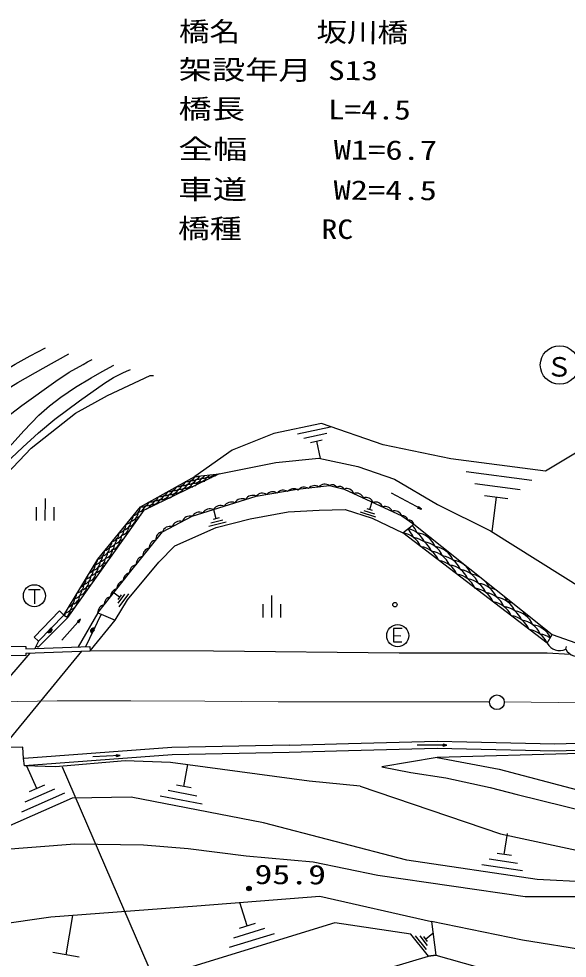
# Model space of a CAD drawing. Units: millimetres, scale not verified. Extents: x 40000 to 680000, y 20000 to 380000.
# Drawn here: x 320346 to 357504, y 237234 to 300907 of the extents above; entities that cross this region are included whole.
import ezdxf
from ezdxf.enums import TextEntityAlignment as Align

# ---------------------------------------------------------------- set-up
doc = ezdxf.new("R2010")
doc.units = ezdxf.units.MM
doc.header["$LTSCALE"] = 1000
doc.linetypes.add('CHAIN', pattern=[18.5, 12, -1.5, 3.5, -1.5])
for name, color, linetype, lineweight in [('M-BGD', 7, 'Continuous', 25), ('M-BMK', 2, 'CHAIN', 13), ('M-STR-HTXT', 7, 'Continuous', 13), ('M-STR-STRC', 7, 'Continuous', 25)]:
    doc.layers.add(name, color=color, linetype=linetype, lineweight=lineweight)
doc.layers.add('M-BMK-SRVR', color=3, linetype='Continuous')
doc.styles.add('ＭＳ ゴシック', font='')
doc.styles.get('ＭＳ ゴシック').set_extended_font_data('MS Gothic')

# ---------------------------------------------------------------- blocks, each defined once
blk = doc.blocks.new('BUHIN109')
at = {"color": 7, "linetype": 'Continuous', "lineweight": 25}
for p, q in [((392, 171), (-502, -220)), ((231, 539), (551, -193))]:
    blk.add_line(p, q, dxfattribs=at)
blk.add_circle((0, 0), 746, dxfattribs=at)
blk = doc.blocks.new('BUHIN110')
at = {"color": 7, "linetype": 'Continuous', "lineweight": 25}
blk.add_line((-117, 268), (81, -186), dxfattribs=at)
blk.add_lwpolyline([(564, -72), (329, 463), (-509, 97), (-274, -439)], dxfattribs=at)
blk.add_circle((0, 0), 746, dxfattribs=at)
blk = doc.blocks.new('BUHIN113')
at = {"color": 7, "linetype": 'Continuous', "lineweight": 25}
for p, q in [((-100, 611), (-924, 250)), ((687, 301), (-687, -301)), ((381, -488), (-443, -849))]:
    blk.add_line(p, q, dxfattribs=at)
blk = doc.blocks.new('BUHIN274')
at = {"color": 7, "linetype": 'Continuous', "lineweight": 25}
for points in [[(0, 0), (-43, 254), (-158, 204)], [(-21, 47), (-134, 197), (-54, 232)], [(-31, 70), (-122, 192), (-59, 220)], [(-41, 93), (-109, 188), (-64, 208)], [(-51, 116), (-97, 183), (-68, 195)]]:
    blk.add_lwpolyline(points, close=True, dxfattribs=at)
for points in [[(-10, 23), (-146, 202), (-49, 245), (-11, 24)], [(-79, 180), (-61, 140), (-85, 178), (-73, 183), (-61, 140)]]:
    blk.add_lwpolyline(points, dxfattribs=at)
blk = doc.blocks.new('BUHIN330')
at = {"color": 7, "linetype": 'Continuous', "lineweight": 25}
for centre, radius in [((0, 0), 150), ((0, 0), 131), ((0, 0), 112), ((0, 0), 93.8), ((0, 0), 75), ((0, 0), 56.2), ((-1, 0), 37.5), ((0, 0), 18.8)]:
    blk.add_circle(centre, radius, dxfattribs=at)
blk = doc.blocks.new('BUHIN1')
at = {"color": 3, "linetype": 'Continuous', "lineweight": 25}
blk.add_circle((0, 0), 498, dxfattribs=at)

msp = doc.modelspace()

# ---------------------------------------------------------------- linework, layer by layer
at = {"layer": 'M-BGD'}
for p, q in [((326367, 275375), (329237, 276728)), ((329237, 276728), (329482, 276739)), ((324195, 274177), (326367, 275375)), ((321181, 271807), (324195, 274177)), ((340847, 273479), (337617, 272791)), ((339238, 272769), (341476, 273246)), ((345025, 272025), (340847, 273479)), ((337617, 272791), (334804, 271662)), ((341208, 272795), (339661, 272465)), ((340119, 272192), (340907, 272360)), ((340513, 272276), (340762, 271106)), ((349630, 271072), (345025, 272025)), ((319543, 270069), (321181, 271807)), ((334804, 271662), (332285, 269880)), ((358734, 271862), (356034, 270238)), ((333926, 270054), (337762, 270835)), ((337762, 270835), (340665, 271125)), ((340665, 271125), (343310, 270560)), ((356034, 270238), (349630, 271072)), ((333926, 270054), (328850, 267604)), ((332285, 269880), (333926, 270054)), ((343310, 270560), (345807, 269702)), ((350660, 270225), (355100, 269646)), ((328589, 267818), (332285, 269880)), ((345807, 269702), (348709, 267975)), ((354311, 268989), (351243, 269389)), ((336438, 268552), (339209, 269015)), ((339209, 269015), (341388, 269271)), ((341388, 269271), (342397, 269036)), ((342397, 269036), (346295, 267220)), ((347625, 267666), (345598, 268751)), ((332093, 267186), (336438, 268552)), ((344126, 267641), (344296, 268187)), ((351910, 268587), (353472, 268384)), ((352691, 268485), (352389, 266165)), ((323665, 260320), (328850, 267604)), ((325691, 264275), (328589, 267818)), ((333713, 267020), (333558, 267624)), ((336013, 267007), (338587, 267480)), ((338587, 267480), (340708, 267610)), ((340708, 267610), (342455, 267644)), ((342455, 267644), (344294, 267069)), ((344541, 267137), (343497, 267463)), ((343714, 267588), (344436, 267363)), ((344309, 267584), (343942, 267698)), ((348709, 267975), (352315, 266200)), ((330074, 266137), (332093, 267186)), ((333361, 266735), (334161, 266939)), ((333916, 267072), (333509, 266968)), ((333728, 266424), (336013, 267007)), ((344294, 267069), (346356, 266062)), ((346295, 267220), (347123, 266646)), ((330922, 265177), (333728, 266424)), ((334388, 266790), (333231, 266494)), ((346356, 266062), (347123, 266646)), ((347123, 266646), (356494, 259172)), ((352315, 266200), (358729, 262185)), ((327855, 263345), (330074, 266137)), ((356157, 258580), (346356, 266062)), ((329844, 264078), (330922, 265177)), ((323397, 260490), (325691, 264275)), ((327704, 261531), (329844, 264078)), ((325703, 260640), (327855, 263345)), ((327175, 261707), (326716, 262049)), ((327290, 261862), (327060, 261553)), ((327089, 261302), (327541, 261908)), ((327789, 261932), (327134, 261055)), ((326878, 260157), (327704, 261531)), ((321387, 258999), (323110, 260769)), ((321674, 258720), (323397, 260490)), ((323110, 260769), (323397, 260490)), ((323397, 260490), (323665, 260320)), ((325703, 260640), (324376, 258329)), ((325933, 260543), (324873, 258346)), ((325703, 260640), (325933, 260543)), ((325933, 260543), (326878, 260157)), ((321651, 258324), (323665, 260320)), ((324529, 260203), (323256, 258790)), ((325176, 258057), (326878, 260157)), ((322557, 259592), (322292, 259319)), ((322317, 259309), (322568, 259567)), ((322576, 259539), (322346, 259303)), ((322377, 259298), (322580, 259507)), ((322581, 259472), (322412, 259299)), ((322463, 259315), (322567, 259422)), ((325300, 259577), (325236, 259443)), ((325238, 259390), (325343, 259608)), ((325377, 259620), (325250, 259358)), ((325264, 259329), (325407, 259625)), ((325436, 259629), (325280, 259305)), ((325298, 259285), (325463, 259627)), ((356157, 258580), (356494, 259172)), ((356494, 259172), (358860, 258349)), ((310047, 258514), (320823, 258357)), ((321387, 258999), (321674, 258720)), ((321674, 258720), (321428, 258228)), ((310008, 257914), (320814, 257757)), ((321099, 257916), (315730, 251712)), ((324592, 258037), (319247, 251516)), ((320816, 257907), (320814, 257757)), ((320816, 257907), (325176, 258057)), ((320823, 258357), (320821, 258207)), ((320821, 258207), (325165, 258357)), ((321651, 258324), (321509, 258391)), ((325165, 258357), (325176, 258057)), ((325234, 258082), (333534, 258066)), ((333534, 258066), (346128, 257942)), ((346128, 257942), (356146, 257933)), ((356146, 257933), (357712, 257838)), ((357402, 258181), (357461, 258364)), ((320618, 251548), (319247, 251516)), ((320659, 250778), (320618, 251548)), ((330714, 251521), (320699, 250780)), ((338658, 251677), (330714, 251521)), ((338658, 251677), (342681, 251788)), ((342681, 251788), (348685, 251948)), ((349343, 251667), (347349, 251678)), ((348685, 251948), (350700, 251903)), ((350700, 251903), (356664, 251774)), ((356664, 251774), (362582, 251943)), ((330737, 251022), (320736, 250281)), ((327204, 250982), (325362, 250876)), ((338670, 251177), (330737, 251022)), ((342695, 251288), (338670, 251177)), ((348686, 251448), (342695, 251288)), ((350689, 251403), (348686, 251448)), ((358348, 251108), (348697, 250827)), ((356665, 251273), (350689, 251403)), ((362646, 251445), (356665, 251273)), ((320736, 250281), (320659, 250778)), ((322828, 250205), (320736, 250281)), ((321570, 248732), (320895, 250254)), ((327562, 250603), (322828, 250205)), ((330622, 250506), (327562, 250603)), ((340025, 249226), (330622, 250506)), ((331523, 248874), (331810, 250354)), ((348697, 250827), (344951, 250196)), ((348697, 250827), (352888, 250048)), ((344951, 250196), (346913, 249814)), ((346913, 249814), (349284, 249456)), ((352888, 250048), (360337, 248077)), ((332021, 248777), (331024, 248970)), ((343473, 248906), (340025, 249226)), ((349284, 249456), (352294, 248807)), ((323447, 248427), (320536, 247136)), ((320772, 247827), (322783, 248719)), ((322082, 248959), (321058, 248505)), ((330461, 248614), (332418, 248235)), ((343473, 248906), (352995, 245660)), ((352294, 248807), (354120, 248322)), ((323969, 248089), (319314, 246025)), ((327957, 248160), (323969, 248089)), ((336925, 246420), (327957, 248160)), ((332760, 247674), (329927, 248223)), ((354120, 248322), (364632, 245716)), ((346645, 243880), (336925, 246420)), ((352995, 245660), (364146, 243270)), ((353236, 244257), (353449, 245697)), ((324133, 244972), (318693, 244533)), ((328787, 244898), (324133, 244972)), ((331814, 244654), (328787, 244898)), ((335745, 244155), (331814, 244654)), ((340292, 243749), (335745, 244155)), ((355462, 242579), (346645, 243880)), ((352223, 243960), (354128, 243679)), ((353721, 244185), (352752, 244328)), ((344678, 242848), (340292, 243749)), ((354482, 243153), (351725, 243560)), ((354658, 241387), (344678, 242848)), ((361117, 242273), (355462, 242579)), ((332411, 240787), (340739, 241434)), ((340739, 241434), (348300, 239732)), ((361366, 241400), (354658, 241387)), ((322528, 240028), (332411, 240787)), ((335823, 239423), (335334, 241014)), ((323545, 237468), (324002, 240133)), ((317050, 239252), (322528, 240028)), ((341768, 239642), (325852, 234752)), ((336359, 239587), (335288, 239258)), ((346919, 238859), (341768, 239642)), ((348300, 239732), (348594, 237440)), ((354466, 238464), (348300, 239732)), ((337650, 238896), (334607, 237961)), ((334924, 238619), (337027, 239265)), ((348104, 237365), (346919, 238859)), ((347913, 238535), (348402, 238923)), ((347979, 237825), (347236, 238761)), ((347510, 238740), (348022, 238094)), ((348044, 238371), (347783, 238700)), ((360974, 237414), (354466, 238464)), ((324442, 237314), (322648, 237622)), ((339488, 234826), (348104, 237365)), ((348104, 237365), (348594, 237440)), ((348594, 237440), (348104, 237365)), ((348594, 237440), (351406, 236651))]:
    msp.add_line(p, q, dxfattribs=at)
for points in [[(297774, 266177), (299486, 266607), (301186, 267096), (301708, 267291), (302205, 267541), (305148, 269089), (308121, 270585), (309861, 271418), (311580, 272308), (315823, 274921), (320099, 277496), (321121, 278060), (322161, 278610)], [(297782, 265440), (298565, 265406), (299352, 265432), (299796, 265501), (300233, 265629), (301690, 266189), (303130, 266807), (305956, 268267), (308817, 269678), (310593, 270507), (312349, 271393), (313900, 272282), (315422, 273223), (317836, 274761), (320276, 276246), (321998, 277233), (323740, 278206)], [(318305, 273006), (320557, 274704), (322848, 276356), (323763, 276946), (324709, 277484), (325008, 277645), (325308, 277806)], [(318231, 269714), (319447, 270769), (320620, 271867), (321687, 272846), (322796, 273780), (324453, 275014), (326157, 276208), (326759, 276584), (327398, 276912), (327653, 277027), (327909, 277141)], [(319695, 271870), (320685, 272985), (321707, 274045), (322425, 274671), (323187, 275254), (324193, 275931), (325246, 276567), (326006, 276999), (326780, 277429)], [(347603, 267678), (347385, 267734), (347436, 267828), (347602, 267679)], [(347452, 267759), (347491, 267738), (347449, 267754), (347455, 267765), (347491, 267738)], [(324512, 260184), (324406, 259986), (324327, 260057), (324512, 260183)], [(324398, 260057), (324427, 260090), (324402, 260052), (324393, 260061), (324427, 260090)], [(327179, 250980), (326964, 250915), (326958, 251021), (327178, 250980)], [(327008, 250970), (327052, 250973), (327008, 250964), (327007, 250977), (327052, 250973)]]:
    msp.add_lwpolyline(points, dxfattribs=at)
for points in [[(347625, 267666), (347434, 267839), (347376, 267729)], [(347580, 267690), (347398, 267738), (347439, 267815)], [(347558, 267702), (347411, 267742), (347443, 267803)], [(347536, 267714), (347424, 267746), (347447, 267790)], [(347514, 267726), (347436, 267750), (347451, 267777)], [(324529, 260203), (324316, 260059), (324408, 259975)], [(324495, 260165), (324405, 259999), (324340, 260058)], [(324478, 260146), (324404, 260013), (324353, 260059)], [(324461, 260127), (324404, 260026), (324367, 260059)], [(324445, 260109), (324403, 260039), (324380, 260060)], [(322546, 259616), (322568, 259573), (322580, 259529), (322585, 259470), (322571, 259422), (322549, 259378), (322506, 259333), (322462, 259310), (322414, 259295), (322356, 259298), (322311, 259308), (322267, 259330)], [(325316, 259265), (325282, 259299), (325257, 259337), (325234, 259391), (325232, 259441), (325238, 259490), (325265, 259546), (325299, 259582), (325340, 259611), (325397, 259627), (325442, 259632), (325490, 259625)], [(327204, 250982), (326951, 251030), (326958, 250905)], [(327153, 250979), (326973, 250925), (326968, 251012)], [(327128, 250977), (326982, 250935), (326978, 251003)], [(327102, 250976), (326990, 250944), (326987, 250994)], [(327078, 250974), (326999, 250954), (326997, 250986)]]:
    msp.add_lwpolyline(points, close=True, dxfattribs=at)
for centre, radius in [((345833, 261198), 150), ((325403, 259445), 49.8)]:
    msp.add_circle(centre, radius, dxfattribs=at)
for centre, radius, start, end in [((332805, 270397), 630, 265.10853, 319.26937), ((333166, 270474), 630, 265.10853, 313.79307), ((331107, 269821), 630, 265.10853, 333.18568), ((331212, 269632), 630, 265.10853, 333.18568), ((331468, 269898), 630, 265.10853, 333.18568), ((331573, 269710), 630, 265.10853, 333.18568), ((331723, 270164), 630, 265.10853, 333.18568), ((331828, 269976), 630, 265.10853, 333.18568), ((332084, 270242), 630, 265.10853, 328.84412), ((332189, 270053), 630, 265.10853, 333.18568), ((331933, 269787), 630, 302.26574, 333.18568), ((332339, 270508), 630, 265.10853, 286.98104), ((332444, 270319), 630, 265.10853, 324.2364), ((332549, 270131), 630, 265.10853, 333.18568), ((332294, 269864), 630, 326.94245, 333.18568), ((332910, 270208), 630, 265.10853, 272.92849), ((332910, 270208), 630, 318.59962, 333.18568), ((333526, 270552), 630, 265.10853, 286.76298), ((341089, 268848), 518, 54.66424, 141.86986), ((329875, 269133), 630, 265.10853, 333.18568), ((330235, 269211), 630, 265.10853, 333.18568), ((330491, 269477), 630, 265.10853, 333.18568), ((330596, 269288), 630, 265.10853, 333.18568), ((330341, 269022), 630, 297.66152, 333.18568), ((330851, 269555), 630, 265.10853, 333.18568), ((330957, 269366), 630, 265.10853, 333.18568), ((330701, 269100), 630, 326.2851, 333.18568), ((331317, 269443), 630, 265.10853, 273.81332), ((331317, 269443), 630, 317.71479, 333.18568), ((331933, 269787), 630, 265.10853, 289.26237), ((336846, 268232), 518, 54.66424, 141.86986), ((337553, 268335), 518, 54.66424, 141.86986), ((338260, 268437), 518, 54.66424, 141.86986), ((338967, 268540), 518, 54.66424, 141.86986), ((339674, 268643), 518, 54.66424, 141.86986), ((340381, 268746), 518, 54.66424, 141.86986), ((341579, 268947), 376, 33.30355, 120.50921), ((342083, 268830), 376, 33.30355, 120.50921), ((342563, 268544), 520, 21.41491, 108.62054), ((343213, 268241), 520, 21.41491, 108.62054), ((328643, 268446), 630, 265.10853, 333.18568), ((329003, 268524), 630, 265.10853, 333.18568), ((329259, 268790), 630, 265.10853, 333.18568), ((329364, 268601), 630, 265.10853, 333.18568), ((329619, 268867), 630, 265.10853, 333.18568), ((329980, 268945), 630, 265.10853, 333.18568), ((329724, 268679), 630, 316.79468, 333.18568), ((330341, 269022), 630, 265.10853, 293.86658), ((334749, 267596), 555, 64.32638, 150.58153), ((335473, 267824), 555, 64.32638, 150.58153), ((336198, 268051), 555, 64.32638, 150.58153), ((343863, 267938), 520, 21.41491, 108.62054), ((344512, 267636), 520, 21.41491, 108.62054), ((327789, 267487), 655, 285.10015, 356.34686), ((327935, 267860), 655, 285.10015, 356.34686), ((328272, 268078), 655, 285.10015, 320.66453), ((328125, 267705), 655, 331.99692, 356.27419), ((328387, 268180), 630, 306.67683, 333.18568), ((328748, 268258), 630, 276.25387, 333.18568), ((329108, 268335), 630, 325.6147, 333.18568), ((329724, 268679), 630, 265.10853, 274.73344), ((332577, 266913), 555, 64.32638, 150.58153), ((333301, 267141), 555, 64.32638, 150.58153), ((334025, 267368), 555, 64.32638, 150.58153), ((345162, 267333), 520, 21.41491, 108.62054), ((345812, 267030), 520, 21.41491, 108.62054), ((327306, 266897), 655, 285.10015, 356.34686), ((327452, 267270), 655, 285.10015, 356.34686), ((327642, 267114), 655, 285.10015, 356.34686), ((328125, 267705), 655, 285.10015, 317.11213), ((331270, 266302), 554, 74.28655, 160.61169), ((331943, 266652), 554, 74.28655, 160.61169), ((346352, 266859), 365, 11.65313, 98.85876), ((346765, 266572), 365, 11.65313, 98.85876), ((326822, 266306), 655, 285.10015, 356.34686), ((326969, 266679), 655, 285.10015, 356.34686), ((327159, 266524), 655, 285.10015, 356.34686), ((327495, 266741), 655, 285.10015, 301.7165), ((327495, 266741), 655, 347.39256, 356.34686), ((327978, 267332), 655, 285.10015, 292.09528), ((330597, 265953), 554, 74.28655, 160.61169), ((345643, 265127), 1578, 23.41231, 48.67931), ((346377, 264819), 1578, 23.41231, 76.68743), ((345886, 265446), 1578, 23.41231, 44.76825), ((326339, 265715), 655, 285.10015, 356.34686), ((326486, 266088), 655, 285.10015, 356.34686), ((326529, 265560), 655, 285.10015, 356.34686), ((326676, 265933), 655, 285.10015, 356.34686), ((327012, 266151), 655, 285.10015, 322.63373), ((327012, 266151), 655, 326.47533, 356.34686), ((329701, 265066), 517, 97.91918, 185.12481), ((330145, 265625), 517, 97.91918, 185.12481), ((346133, 264499), 1578, 23.41231, 81.87745), ((346868, 264192), 1578, 23.41231, 81.87745), ((347112, 264511), 1578, 23.41231, 81.87745), ((346621, 265138), 1578, 23.41231, 32.39721), ((347846, 264203), 1578, 73.82213, 81.87745), ((325857, 265125), 655, 285.10015, 356.34686), ((326003, 265498), 655, 285.10015, 356.34686), ((326046, 264970), 655, 285.10015, 356.34686), ((326193, 265342), 655, 285.10015, 356.34686), ((326383, 265187), 655, 346.20245, 356.34686), ((326866, 265778), 655, 285.10015, 292.94457), ((329257, 264508), 517, 97.91918, 185.12481), ((347358, 263564), 1578, 23.41231, 81.87745), ((347602, 263884), 1578, 23.41231, 81.87745), ((348337, 263576), 1578, 23.41231, 81.87745), ((347846, 264203), 1578, 23.41231, 29.02711), ((325037, 264316), 655, 301.22167, 356.34686), ((325373, 264534), 655, 285.10015, 356.34686), ((325520, 264907), 655, 285.10015, 356.34686), ((325563, 264379), 655, 285.10015, 356.34686), ((325710, 264752), 655, 285.10015, 356.34686), ((325900, 264597), 655, 285.10015, 356.34686), ((326383, 265187), 655, 285.10015, 302.90661), ((328814, 263949), 517, 97.91918, 185.12481), ((348093, 263256), 1578, 23.41231, 81.87745), ((348827, 262949), 1578, 23.41231, 81.87745), ((349071, 263268), 1578, 76.7675, 81.87745), ((324890, 263944), 655, 290.31037, 356.34686), ((325080, 263788), 655, 285.10015, 356.34686), ((325227, 264161), 655, 285.10015, 356.34686), ((325417, 264006), 655, 285.10015, 356.34686), ((325753, 264224), 655, 285.10015, 293.81484), ((328370, 263391), 517, 97.91918, 185.12481), ((348583, 262629), 1578, 23.41231, 81.87745), ((349318, 262321), 1578, 23.41231, 81.87745), ((349562, 262641), 1578, 23.41231, 81.87745), ((324597, 263198), 655, 285.10015, 356.34686), ((324407, 263353), 655, 309.91144, 347.65709), ((324744, 263571), 655, 285.10015, 356.34686), ((324787, 263043), 655, 285.10015, 356.34686), ((324934, 263415), 655, 285.10015, 356.34686), ((325270, 263633), 655, 285.10015, 304.16254), ((325270, 263633), 655, 344.94651, 356.34686), ((327924, 262848), 501, 97.89352, 185.09917), ((349809, 261694), 1578, 23.41231, 81.87745), ((350052, 262013), 1578, 23.41231, 81.87745), ((350787, 261706), 1578, 52.2793, 81.87745), ((324114, 262607), 655, 286.43148, 356.34686), ((324304, 262452), 655, 285.10015, 356.34686), ((324261, 262980), 655, 296.2026, 356.34686), ((324451, 262825), 655, 285.10015, 356.34686), ((327493, 262307), 501, 97.89352, 185.09917), ((350543, 261386), 1578, 23.41231, 81.87745), ((351277, 261078), 1578, 23.41231, 81.87745), ((350787, 261706), 1578, 23.41231, 50.56993), ((323631, 262017), 655, 303.254, 354.31452), ((323821, 261861), 655, 285.10015, 356.34686), ((323968, 262234), 655, 285.10015, 356.34686), ((324157, 262079), 655, 343.61169, 356.34686), ((324640, 262670), 655, 285.10015, 294.70792), ((326632, 261225), 501, 97.89352, 185.09917), ((327063, 261766), 501, 97.89352, 185.09917), ((351034, 260759), 1578, 23.41231, 81.87745), ((351768, 260451), 1578, 23.41231, 81.87745), ((352012, 260770), 1578, 63.16247, 81.87745), ((352503, 260143), 1578, 23.41231, 81.87745), ((352012, 260770), 1578, 23.41231, 39.68676), ((323338, 261271), 655, 285.10015, 356.34686), ((323485, 261644), 655, 291.79456, 356.34686), ((323674, 261488), 655, 285.10015, 356.34686), ((324157, 262079), 655, 285.10015, 305.49737), ((326202, 260684), 501, 97.89352, 185.09917), ((352259, 259824), 1578, 23.41231, 81.87745), ((352993, 259516), 1578, 23.41231, 81.87745), ((353237, 259835), 1578, 68.03146, 81.87745), ((323002, 261053), 655, 312.95754, 344.61099), ((322855, 260680), 655, 339.03373, 356.34686), ((323191, 260898), 655, 306.65819, 356.34686), ((323045, 260525), 655, 342.18007, 356.34686), ((323528, 261115), 655, 285.10015, 295.62595), ((353484, 258888), 1578, 23.41231, 81.87745), ((353728, 259208), 1578, 23.41231, 81.87745), ((353237, 259835), 1578, 23.41231, 34.81777), ((354462, 258900), 1578, 71.79067, 81.87745), ((354218, 258581), 1578, 23.41231, 81.87745), ((354953, 258273), 1578, 25.83012, 81.87745), ((354709, 257953), 1578, 23.41231, 81.87745), ((355443, 257645), 1578, 54.62071, 81.87745), ((354462, 258900), 1578, 23.41231, 31.05855), ((355687, 257965), 1578, 74.978, 81.87745), ((356989, 259034), 948, 208.60297, 295.80862), ((358234, 258635), 948, 208.60297, 295.80862)]:
    msp.add_arc(centre, radius, start, end, dxfattribs=at)
at = {"layer": 'M-BMK'}
for points in [[(353242, 254605), (356886, 254568), (360572, 254592), (362092, 254664), (363611, 254797), (364838, 254961), (366051, 255183), (367103, 255435), (368150, 255747), (369198, 256125), (370237, 256565), (371337, 257099), (372415, 257689), (373579, 258399), (374715, 259162), (376012, 260116), (377270, 261115), (378694, 262330), (380081, 263591), (382189, 265628), (384259, 267712), (386458, 269932)], [(317955, 254599), (322956, 254680), (327945, 254688), (332942, 254656), (337930, 254620), (342927, 254605), (347586, 254606), (352244, 254613)]]:
    msp.add_lwpolyline(points, dxfattribs=at)
at = {"layer": 'M-STR-STRC'}
msp.add_line((323279, 250215), (333430, 226709), dxfattribs=at)
msp.add_circle((356986, 277444), 1304, dxfattribs=at)

# ---------------------------------------------------------------- block references
at = {"layer": 'M-BGD', "rotation": 66.05554}
for name, p in [('BUHIN113', (322122, 267645)), ('BUHIN109', (321405, 261800)), ('BUHIN113', (337474, 261071)), ('BUHIN110', (346019, 259096)), ('BUHIN274', (349343, 251667)), ('BUHIN330', (335944, 241962))]:
    msp.add_blockref(name, p, dxfattribs=at)
at = {"layer": 'M-BMK-SRVR', "rotation": 66.05554}
msp.add_blockref('BUHIN1', (352743, 254582), dxfattribs=at)

# ---------------------------------------------------------------- texts
at = {"layer": 'M-BGD', "style": 'ＭＳ ゴシック', "width": 1.35}
msp.add_text('95.9', height=1320, rotation=359.699, dxfattribs=at).set_placement((336308, 241865), align=Align.BOTTOM_LEFT)
at = {"layer": 'M-STR-HTXT', "style": 'ＭＳ ゴシック'}
for s, width, p in [('橋名 \u3000\u3000坂川橋 ', 1.15, (331192, 299001)), ('架設年月 S13', 1.25, (331179, 296414)), ('橋長 \u3000\u3000L=4.5', 1.25, (331165, 293758)), ('全幅 \u3000\u3000W1=6.7', 1.3, (331150, 291032)), ('車道 \u3000\u3000W2=4.5', 1.3, (331136, 288305)), ('橋種 \u3000\u3000RC', 1.2, (331122, 285649))]:
    msp.add_text(s, height=1320, rotation=359.699, dxfattribs=dict(at, width=width)).set_placement(p, align=Align.BOTTOM_LEFT)
at = {"layer": 'M-STR-STRC', "style": 'ＭＳ ゴシック'}
msp.add_text('Ｓ', height=1320, rotation=359.699, dxfattribs=at).set_placement((356053, 276265), align=Align.BOTTOM_LEFT)

doc.saveas('drawing.dxf')
